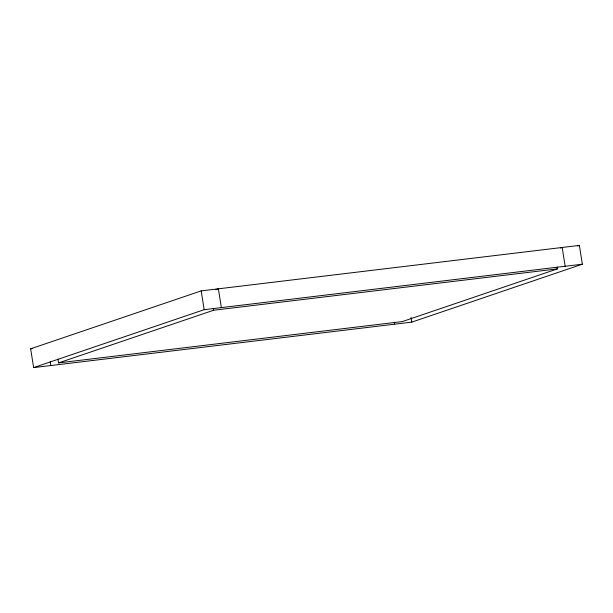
<?xml version="1.0" encoding="UTF-8"?>
<svg xmlns="http://www.w3.org/2000/svg" width="613" height="613" viewBox="0 0 613 613"><rect width="100%" height="100%" fill="white"/><g stroke="black" fill="none" stroke-linecap="round" stroke-linejoin="round"><path stroke-width="0.92" d="M30.65 348.805L201.187 290.884L579.377 245.399L582.35 264.195L411.813 322.116L33.623 367.601L30.65 348.805L32.458 348.59M215.791 289.696L218.374 288.823L221.354 307.611M33.623 367.601L204.167 309.68L582.35 264.195M57.974 359.141L58.572 362.896L213.6 310.247L557.409 268.892L557.11 267.015M560.458 248.05L562.182 247.468L565.163 266.264M577.569 246.012L579.377 245.399M557.409 268.892L402.373 321.549L58.572 362.896M411.07 317.411L411.813 322.116M394.328 322.3L394.626 324.177M213.309 308.37L213.6 310.247M201.187 290.884L204.167 309.68M50.22 361.77L50.818 365.532"/></g></svg>
